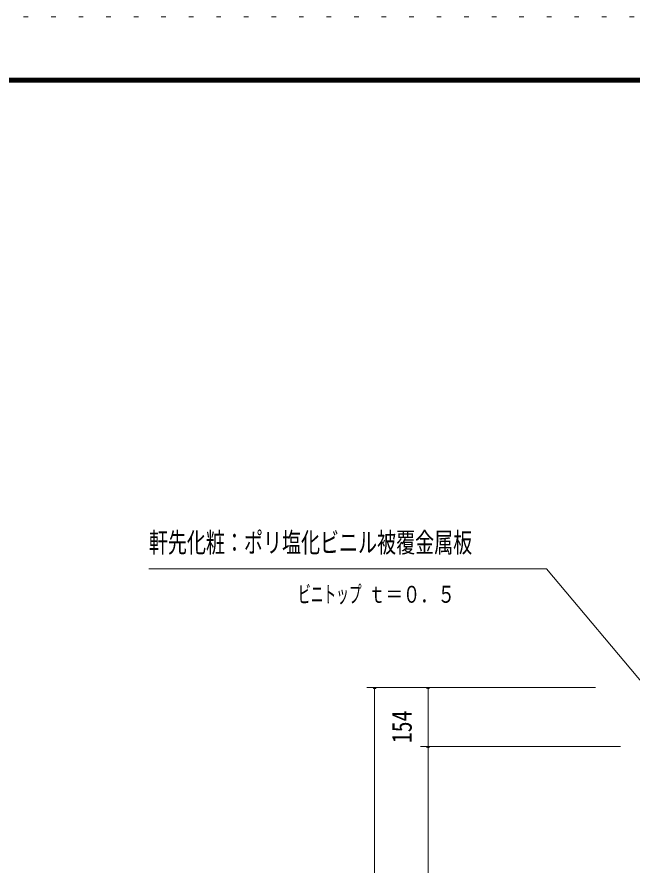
# Model space of a CAD drawing. Units: millimetres, scale not verified. Extents: x -25778 to 25782, y -10500 to 10500.
# Drawn here: x 12208 to 16228, y 4960 to 10500 of the extents above; entities that cross this region are included whole.
import ezdxf
from ezdxf.enums import TextEntityAlignment as Align

# ---------------------------------------------------------------- set-up
doc = ezdxf.new("R2010")
doc.units = ezdxf.units.MM
doc.header["$LTSCALE"] = 60
doc.linetypes.add('USER4', pattern=[3, 0.5, -2.5])
for name, color, linetype, lineweight in [('0-A_2-5DIM', 3, 'Continuous', 18), ('0-C_F-F', 5, 'Continuous', 18), ('0-D_F-E_J_ADD', 5, 'USER4', 18)]:
    doc.layers.add(name, color=color, linetype=linetype, lineweight=lineweight)
doc.styles.add('ＭＳ ゴシック', font='')
doc.styles.get('ＭＳ ゴシック').set_extended_font_data('MS Gothic')

msp = doc.modelspace()

# ---------------------------------------------------------------- linework, layer by layer
at = {"layer": '0-A_2-5DIM'}
for p, q in [((14495.19, 6119.65), (15990.12, 6119.65)), ((14555.19, 6119.65), (14535.19, 6119.65)), ((14905.18, 6119.65), (14885.18, 6119.65)), ((14895.18, 594.65), (14895.18, 6119.65)), ((14845.19, 5734.65), (16152.72, 5734.65)), ((14905.18, 5734.65), (14885.18, 5734.65))]:
    msp.add_line(p, q, dxfattribs=at)
for points in [[(13070.2, 6894.65), (15670.2, 6894.65), (16347.34, 6089.34)], [(14545.19, -950.34), (14545.19, 594.65), (14545.19, 6119.65)]]:
    msp.add_lwpolyline(points, dxfattribs=at)
for centre in [(14545.19, 6119.65), (14895.18, 6119.65), (14895.18, 5734.65)]:
    msp.add_arc(centre, 10, 180, 0, dxfattribs=at)
at = {"layer": '0-C_F-F'}
for points in [[(-3418.39, 10099.72), (-3418.39, -10000.28), (25281.61, -10000.28), (25281.61, 10099.72)], [(-3415.89, 10097.22), (25279.11, 10097.22), (25279.11, -9997.78), (-3415.89, -9997.78)], [(-3413.39, 10094.72), (-3413.39, -9995.28), (25276.61, -9995.28), (25276.61, 10094.72)], [(-3410.89, 10092.22), (25274.11, 10092.22), (25274.11, -9992.78), (-3410.89, -9992.78)], [(-3408.39, 10089.72), (25271.61, 10089.72), (25271.61, -9990.28), (-3408.39, -9990.28)], [(-3405.89, 10087.22), (25269.11, 10087.22), (25269.11, -9987.78), (-3405.89, -9987.78)], [(-3403.39, 10084.72), (25266.61, 10084.72), (25266.61, -9985.28), (-3403.39, -9985.28)], [(-3400.89, 10082.22), (-3400.89, -9982.78), (25264.11, -9982.78), (25264.11, 10082.22)], [(-3398.39, 10079.72), (-3398.39, -9980.28), (25261.61, -9980.28), (25261.61, 10079.72)], [(-3395.89, 10077.22), (-3395.89, -9977.78), (25259.11, -9977.78), (25259.11, 10077.22)], [(-3393.39, 10074.72), (25256.61, 10074.72), (25256.61, -9975.28), (-3393.39, -9975.28)]]:
    msp.add_lwpolyline(points, close=True, dxfattribs=at)
at = {"layer": '0-D_F-E_J_ADD'}
msp.add_lwpolyline([(-3918.39, 10499.72), (-3918.39, -10500.28), (25781.61, -10500.28), (25781.61, 10499.72)], close=True, dxfattribs=at)

# ---------------------------------------------------------------- texts
at = {"layer": '0-A_2-5DIM', "color": 7, "style": 'ＭＳ ゴシック'}
for s, height, width, p in [('軒先化粧：ポリ塩化ビニル被覆金属板', 130.2, 0.7, (13070.2, 6962.42)), ('ビニトップ ', 110.7, 0.55, (14045.2, 6639.65)), ('ｔ＝０．５', 110.7, 0.75, (14504.47, 6639.65))]:
    msp.add_text(s, height=height, dxfattribs=dict(at, width=width)).set_placement(p, align=Align.BOTTOM_LEFT)
at = {"layer": '0-A_2-5DIM', "color": 7, "style": 'ＭＳ ゴシック', "width": 0.8}
msp.add_text('154', height=130.2, rotation=90, dxfattribs=at).set_placement((14827.42, 5755.9), align=Align.BOTTOM_LEFT)

doc.saveas('drawing.dxf')
